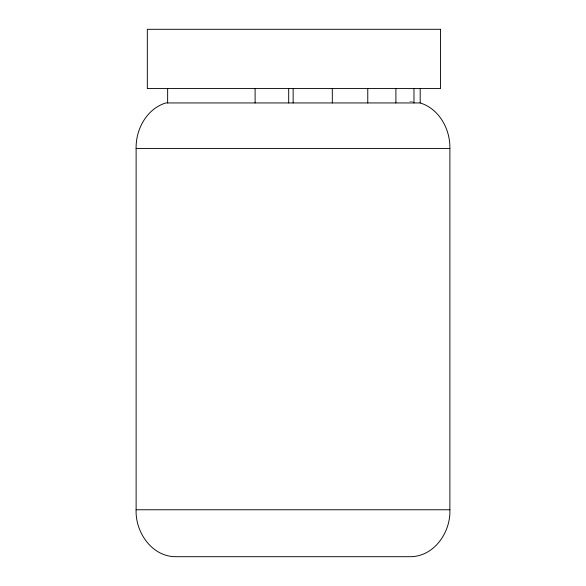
<?xml version="1.0" encoding="UTF-8"?>
<svg xmlns="http://www.w3.org/2000/svg" width="586" height="586" viewBox="0 0 586 586"><rect width="100%" height="100%" fill="white"/><g stroke="black" fill="none" stroke-linecap="round" stroke-linejoin="round"><path stroke-width="0.44" stroke-dasharray="2.93 2.2" d="M409.753 101.495L413.262 101.708"/><path stroke-width="0.88" d="M136.12 148.426C135.696 129.264 146.764 108.828 165.809 102.946L420.191 102.946C439.236 108.828 450.304 129.264 449.88 148.426L449.88 509.769C450.832 532.33 433.911 557.052 409.753 556.7L176.247 556.7C152.089 557.052 135.168 532.33 136.12 509.769L136.12 148.426L449.88 148.426M136.12 509.769L449.88 509.769M420.191 88.567L420.191 102.946M413.972 88.567L413.972 102.946M395.902 88.567L395.902 102.946M367.766 88.567L367.766 102.946M332.306 88.567L332.306 102.946M293.139 88.567L293.139 102.946M288.686 88.567L288.686 102.946M255.108 88.567L255.108 102.946M167.647 88.567L167.647 102.946M440.511 29.3L147.328 29.3L147.328 88.567L440.511 88.567L440.511 29.3"/></g></svg>
